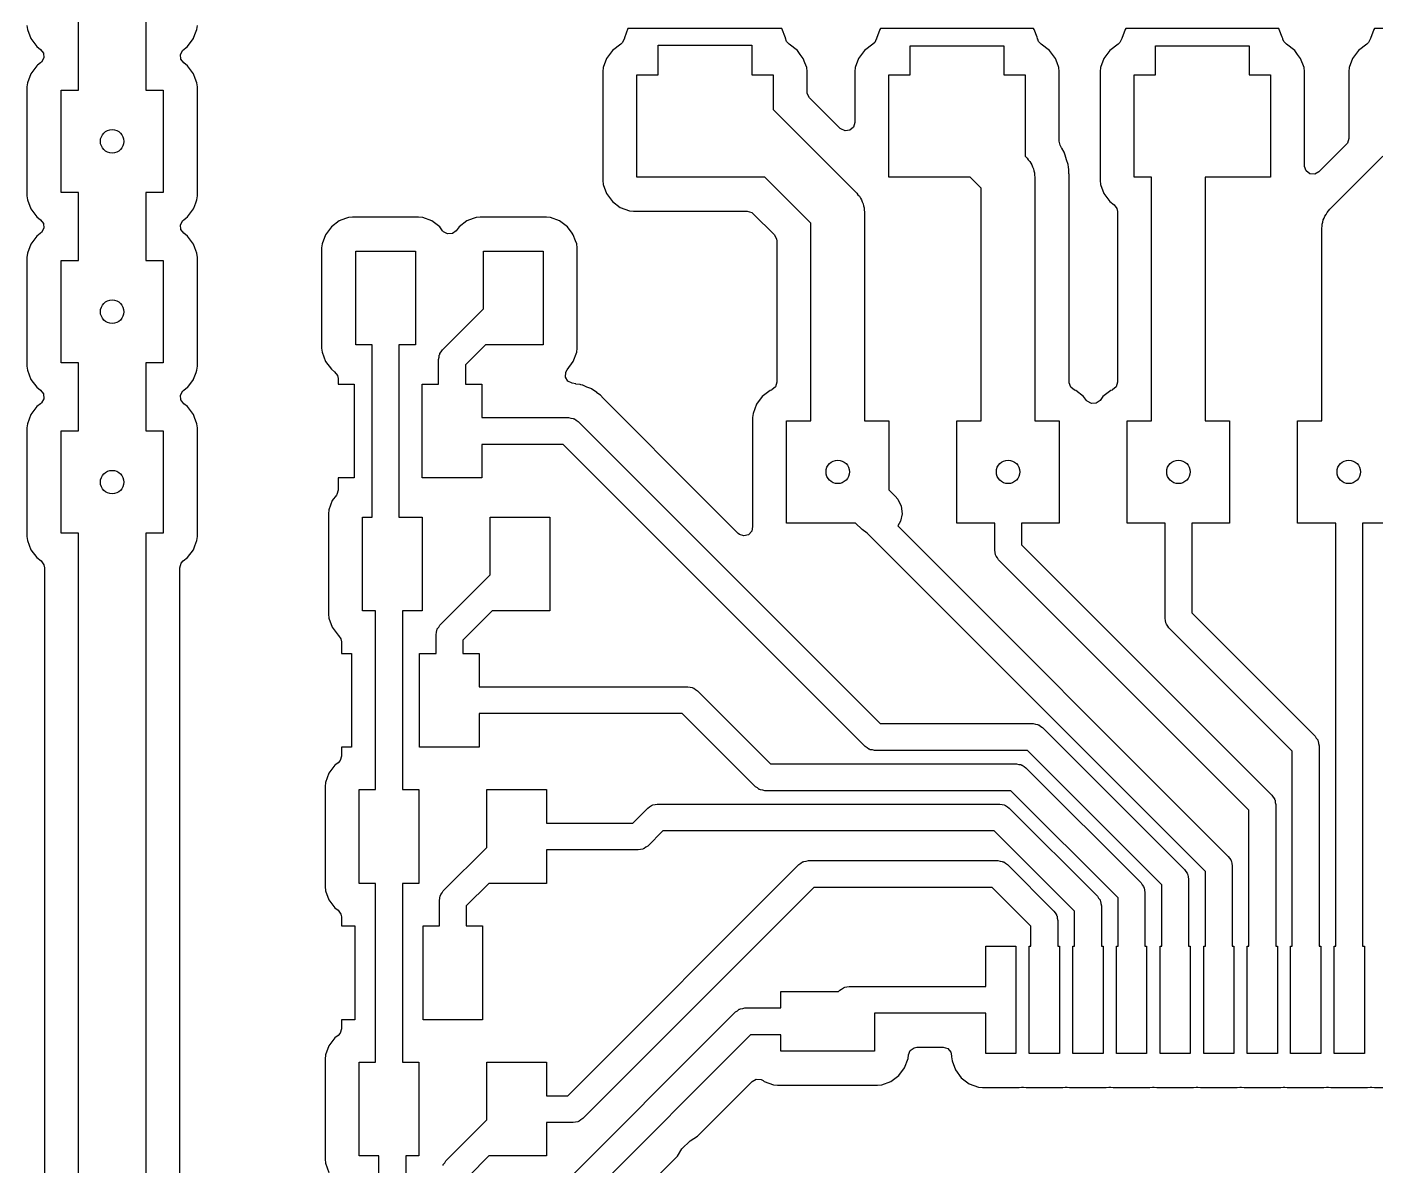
# Model space of a CAD drawing. Extents: x 0.01 to 3.59, y 0.01 to 5.59.
# Drawn here: x 0.946 to 1.737, y 2.337 to 3.005 of the extents above; entities that cross this region are included whole.
import ezdxf

# ---------------------------------------------------------------- set-up
doc = ezdxf.new("R2010")
doc.units = 0
doc.header["$MEASUREMENT"] = 0
doc.layers.add('BLACK', color=7, linetype='CONTINUOUS')

msp = doc.modelspace()

# ---------------------------------------------------------------- linework, layer by layer
at = {"layer": 'BLACK', "linetype": 'CONTINUOUS'}
for p, q in [((0.976315, 2.968), (0.976315, 3.008)), ((1.01569, 3.008), (1.01569, 2.968)), ((0.94598, 3.00608), (0.946237, 3.0037)), ((0.946237, 3.0037), (0.946237, 3.0037)), ((0.946237, 3.0037), (0.948248, 2.99831)), ((1.04382, 2.99849), (1.04462, 3.00063)), ((1.04462, 3.00063), (1.04576, 3.0037)), ((1.04576, 3.0037), (1.04602, 3.00608)), ((1.04576, 3.0037), (1.04576, 3.0037)), ((1.29874, 3.00416), (1.29674, 2.9988)), ((1.38926, 3.00416), (1.29874, 3.00416)), ((1.39126, 2.9988), (1.38926, 3.00416)), ((1.44675, 3.00369), (1.44474, 2.9983)), ((1.4471, 3.00416), (1.44675, 3.00369)), ((1.44675, 3.00369), (1.44675, 3.00369)), ((1.5369, 3.00416), (1.4471, 3.00416)), ((1.53725, 3.00369), (1.5369, 3.00416)), ((1.53899, 2.99904), (1.53725, 3.00369)), ((1.59075, 3.00369), (1.58874, 2.9983)), ((1.5911, 3.00416), (1.59075, 3.00369)), ((1.59075, 3.00369), (1.59075, 3.00369)), ((1.6809, 3.00416), (1.5911, 3.00416)), ((1.68125, 3.00369), (1.6809, 3.00416)), ((1.68299, 2.99904), (1.68125, 3.00369)), ((1.73675, 3.00369), (1.73474, 2.9983)), ((1.7371, 3.00416), (1.73675, 3.00369)), ((1.73675, 3.00369), (1.73675, 3.00369)), ((1.8269, 3.00416), (1.7371, 3.00416)), ((0.948248, 2.99831), (0.948249, 2.99831)), ((0.948249, 2.99831), (0.951698, 2.9937)), ((0.951698, 2.9937), (0.954006, 2.99197)), ((0.954006, 2.99197), (0.955681, 2.98973)), ((1.03746, 2.99151), (1.03799, 2.99197)), ((1.03799, 2.99197), (1.03954, 2.99313)), ((1.03954, 2.99313), (1.0403, 2.9937)), ((1.0403, 2.9937), (1.04127, 2.995)), ((1.04127, 2.995), (1.04375, 2.99831)), ((1.04375, 2.99831), (1.04382, 2.99849)), ((1.04375, 2.99831), (1.04375, 2.99831)), ((1.29459, 2.99496), (1.2897, 2.9913)), ((1.29563, 2.99591), (1.29456, 2.99501)), ((1.29456, 2.99501), (1.29459, 2.99496)), ((1.2967, 2.99849), (1.29563, 2.99591)), ((1.29674, 2.9988), (1.2967, 2.99849)), ((1.29674, 2.9988), (1.29674, 2.9988)), ((1.3165, 2.977), (1.3165, 2.9945)), ((1.3165, 2.9945), (1.3715, 2.9945)), ((1.3715, 2.9945), (1.3715, 2.977)), ((1.3913, 2.99849), (1.39126, 2.9988)), ((1.39188, 2.99664), (1.3913, 2.99849)), ((1.39347, 2.99505), (1.39188, 2.99664)), ((1.39341, 2.99496), (1.39347, 2.99505)), ((1.3983, 2.9913), (1.39341, 2.99496)), ((1.44259, 2.99496), (1.4377, 2.9913)), ((1.44369, 2.99594), (1.44257, 2.995)), ((1.44257, 2.995), (1.44259, 2.99496)), ((1.44455, 2.99802), (1.44369, 2.99594)), ((1.44467, 2.998), (1.44455, 2.99802)), ((1.44474, 2.9983), (1.44467, 2.998)), ((1.4645, 2.977), (1.4645, 2.994)), ((1.4645, 2.994), (1.5195, 2.994)), ((1.5195, 2.994), (1.5195, 2.977)), ((1.53926, 2.9983), (1.53899, 2.99904)), ((1.53933, 2.998), (1.53926, 2.9983)), ((1.5394, 2.99801), (1.53933, 2.998)), ((1.53982, 2.99667), (1.5394, 2.99801)), ((1.54146, 2.99503), (1.53982, 2.99667)), ((1.54141, 2.99496), (1.54146, 2.99503)), ((1.5463, 2.9913), (1.54141, 2.99496)), ((1.58659, 2.99496), (1.5817, 2.9913)), ((1.58769, 2.99594), (1.58657, 2.995)), ((1.58657, 2.995), (1.58659, 2.99496)), ((1.58855, 2.99802), (1.58769, 2.99594)), ((1.58867, 2.998), (1.58855, 2.99802)), ((1.58874, 2.9983), (1.58867, 2.998)), ((1.6085, 2.977), (1.6085, 2.994)), ((1.6085, 2.994), (1.6635, 2.994)), ((1.6635, 2.994), (1.6635, 2.977)), ((1.68326, 2.9983), (1.68299, 2.99904)), ((1.68333, 2.998), (1.68326, 2.9983)), ((1.6834, 2.99801), (1.68333, 2.998)), ((1.68382, 2.99667), (1.6834, 2.99801)), ((1.68546, 2.99503), (1.68382, 2.99667)), ((1.68541, 2.99496), (1.68546, 2.99503)), ((1.6903, 2.9913), (1.68541, 2.99496)), ((1.73259, 2.99496), (1.7277, 2.9913)), ((1.73369, 2.99594), (1.73257, 2.995)), ((1.73257, 2.995), (1.73259, 2.99496)), ((1.73455, 2.99802), (1.73369, 2.99594)), ((1.73467, 2.998), (1.73455, 2.99802)), ((1.73474, 2.9983), (1.73467, 2.998)), ((0.954006, 2.98403), (0.952221, 2.98269)), ((0.95454, 2.98449), (0.954006, 2.98403)), ((0.95588, 2.98695), (0.95454, 2.98449)), ((0.955681, 2.98973), (0.95588, 2.98695)), ((1.03612, 2.98905), (1.03746, 2.99151)), ((1.03632, 2.98627), (1.03612, 2.98905)), ((1.03799, 2.98403), (1.03632, 2.98627)), ((1.0403, 2.9823), (1.03799, 2.98403)), ((1.28625, 2.98669), (1.28424, 2.9813)), ((1.2897, 2.9913), (1.28625, 2.98669)), ((1.28625, 2.98669), (1.28625, 2.98669)), ((1.39998, 2.98905), (1.3983, 2.9913)), ((1.40175, 2.98669), (1.39998, 2.98905)), ((1.40275, 2.98403), (1.40175, 2.98669)), ((1.40376, 2.9813), (1.40275, 2.98403)), ((1.43425, 2.98669), (1.43224, 2.9813)), ((1.4377, 2.9913), (1.43425, 2.98669)), ((1.43425, 2.98669), (1.43425, 2.98669)), ((1.54798, 2.98905), (1.5463, 2.9913)), ((1.54975, 2.98669), (1.54798, 2.98905)), ((1.55075, 2.98403), (1.54975, 2.98669)), ((1.55176, 2.9813), (1.55075, 2.98403)), ((1.57825, 2.98669), (1.57624, 2.9813)), ((1.5817, 2.9913), (1.57825, 2.98669)), ((1.57825, 2.98669), (1.57825, 2.98669)), ((1.69198, 2.98905), (1.6903, 2.9913)), ((1.69375, 2.98669), (1.69198, 2.98905)), ((1.69576, 2.9813), (1.69375, 2.98669)), ((1.72425, 2.98669), (1.72224, 2.9813)), ((1.7277, 2.9913), (1.72425, 2.98669)), ((1.72425, 2.98669), (1.72425, 2.98669)), ((0.948248, 2.97769), (0.946237, 2.9723)), ((0.948249, 2.97769), (0.948248, 2.97769)), ((0.951698, 2.9823), (0.948249, 2.97769)), ((0.952221, 2.98269), (0.951698, 2.9823)), ((1.04375, 2.97769), (1.0403, 2.9823)), ((1.04479, 2.97492), (1.04375, 2.97769)), ((1.28424, 2.9813), (1.28398, 2.97892)), ((1.28398, 2.97892), (1.28398, 2.91508)), ((1.28424, 2.9813), (1.28424, 2.9813)), ((1.304, 2.917), (1.304, 2.977)), ((1.304, 2.977), (1.3165, 2.977)), ((1.3715, 2.977), (1.384, 2.977)), ((1.384, 2.977), (1.384, 2.95677)), ((1.40402, 2.97892), (1.40376, 2.9813)), ((1.40376, 2.9813), (1.40376, 2.9813)), ((1.40402, 2.97891), (1.40402, 2.97892)), ((1.40402, 2.96712), (1.40402, 2.97891)), ((1.43224, 2.9813), (1.43198, 2.97892)), ((1.43198, 2.97892), (1.43198, 2.94908)), ((1.43224, 2.9813), (1.43224, 2.9813)), ((1.452, 2.917), (1.452, 2.977)), ((1.452, 2.977), (1.4645, 2.977)), ((1.5195, 2.977), (1.532, 2.977)), ((1.532, 2.977), (1.532, 2.92927)), ((1.55202, 2.97892), (1.55176, 2.9813)), ((1.55176, 2.9813), (1.55176, 2.9813)), ((1.55202, 2.97891), (1.55202, 2.97892)), ((1.55202, 2.93806), (1.55202, 2.97891)), ((1.57624, 2.9813), (1.57598, 2.97892)), ((1.57598, 2.97892), (1.57598, 2.91508)), ((1.57624, 2.9813), (1.57624, 2.9813)), ((1.596, 2.917), (1.596, 2.977)), ((1.596, 2.977), (1.6085, 2.977)), ((1.6635, 2.977), (1.676, 2.977)), ((1.676, 2.977), (1.676, 2.917)), ((1.69602, 2.97891), (1.69576, 2.9813)), ((1.69602, 2.92358), (1.69602, 2.97891)), ((1.72224, 2.9813), (1.72198, 2.97892)), ((1.72198, 2.97892), (1.72198, 2.93962)), ((1.72224, 2.9813), (1.72224, 2.9813)), ((0.946237, 2.9723), (0.94598, 2.96992)), ((0.94598, 2.96992), (0.94598, 2.90608)), ((0.946237, 2.9723), (0.946237, 2.9723)), ((0.966, 2.908), (0.966, 2.968)), ((0.966, 2.968), (0.976315, 2.968)), ((1.01569, 2.968), (1.026, 2.968)), ((1.026, 2.968), (1.026, 2.908)), ((1.04576, 2.9723), (1.04479, 2.97492)), ((1.04602, 2.96992), (1.04576, 2.9723)), ((1.04576, 2.9723), (1.04576, 2.9723)), ((1.04602, 2.96991), (1.04602, 2.96992)), ((1.04602, 2.90609), (1.04602, 2.96991)), ((1.40413, 2.96606), (1.40402, 2.96712)), ((1.40547, 2.96361), (1.40413, 2.96606)), ((1.42351, 2.94557), (1.40547, 2.96361)), ((1.384, 2.95677), (1.43314, 2.90764)), ((1.42377, 2.94533), (1.42351, 2.94557)), ((1.42631, 2.94417), (1.42377, 2.94533)), ((1.42908, 2.94457), (1.42631, 2.94417)), ((1.43119, 2.9464), (1.42908, 2.94457)), ((1.43198, 2.94908), (1.43119, 2.9464)), ((1.55256, 2.93581), (1.55202, 2.93806)), ((1.72119, 2.93694), (1.72053, 2.93611)), ((1.72198, 2.93962), (1.72119, 2.93694)), ((1.532, 2.92927), (1.53314, 2.92814)), ((1.55342, 2.93413), (1.55256, 2.93581)), ((1.55348, 2.93402), (1.55342, 2.93413)), ((1.55486, 2.93163), (1.55348, 2.93402)), ((1.55503, 2.9311), (1.55486, 2.93163)), ((1.55532, 2.93038), (1.55503, 2.9311)), ((1.55558, 2.92989), (1.55532, 2.93038)), ((1.55629, 2.92723), (1.55558, 2.92989)), ((1.55558, 2.92989), (1.55558, 2.92989)), ((1.55558, 2.92989), (1.55558, 2.92989)), ((1.72053, 2.93611), (1.70449, 2.92007)), ((1.71086, 2.89814), (1.742, 2.92927)), ((1.53314, 2.92814), (1.53386, 2.92713)), ((1.53386, 2.92713), (1.53474, 2.92626)), ((1.53474, 2.92626), (1.5353, 2.92515)), ((1.5353, 2.92515), (1.53603, 2.92415)), ((1.53603, 2.92415), (1.53641, 2.92297)), ((1.53641, 2.92297), (1.53698, 2.92187)), ((1.53698, 2.92187), (1.53717, 2.92064)), ((1.53717, 2.92064), (1.53755, 2.91946)), ((1.55633, 2.9271), (1.55629, 2.92723)), ((1.55718, 2.92448), (1.55633, 2.9271)), ((1.55724, 2.92393), (1.55718, 2.92448)), ((1.55718, 2.92448), (1.55718, 2.92448)), ((1.55738, 2.92316), (1.55724, 2.92393)), ((1.55752, 2.92263), (1.55738, 2.92316)), ((1.55757, 2.92168), (1.55752, 2.92263)), ((1.55752, 2.92263), (1.55752, 2.92263)), ((1.55752, 2.92263), (1.55752, 2.92263)), ((1.55767, 2.91987), (1.55757, 2.92168)), ((1.69603, 2.92322), (1.69602, 2.92358)), ((1.69701, 2.92061), (1.69603, 2.92322)), ((1.69925, 2.91893), (1.69701, 2.92061)), ((1.28398, 2.91508), (1.28424, 2.9127)), ((1.28424, 2.9127), (1.28424, 2.9127)), ((1.28424, 2.9127), (1.28625, 2.90731)), ((1.37923, 2.917), (1.304, 2.917)), ((1.40625, 2.88998), (1.37923, 2.917)), ((1.49973, 2.917), (1.452, 2.917)), ((1.50625, 2.91048), (1.49973, 2.917)), ((1.53755, 2.91946), (1.53755, 2.91822)), ((1.53755, 2.91822), (1.53775, 2.917)), ((1.53775, 2.917), (1.53775, 2.774)), ((1.55768, 2.91974), (1.55767, 2.91987)), ((1.55776, 2.91895), (1.55768, 2.91974)), ((1.55777, 2.91887), (1.55776, 2.91895)), ((1.55777, 2.918), (1.55777, 2.91887)), ((1.55777, 2.91887), (1.55777, 2.91887)), ((1.55777, 2.91787), (1.55777, 2.918)), ((1.55789, 2.9156), (1.55777, 2.91787)), ((1.55777, 2.91379), (1.55783, 2.91457)), ((1.55777, 2.79666), (1.55777, 2.91379)), ((1.55783, 2.91457), (1.55792, 2.91512)), ((1.55792, 2.91512), (1.55789, 2.9156)), ((1.57598, 2.91508), (1.57624, 2.9127)), ((1.57624, 2.9127), (1.57624, 2.9127)), ((1.57624, 2.9127), (1.57825, 2.90731)), ((1.60625, 2.917), (1.596, 2.917)), ((1.60625, 2.774), (1.60625, 2.917)), ((1.676, 2.917), (1.63775, 2.917)), ((1.63775, 2.917), (1.63775, 2.774)), ((1.70203, 2.91873), (1.69925, 2.91893)), ((1.70449, 2.92007), (1.70203, 2.91873)), ((0.94598, 2.90608), (0.946237, 2.9037)), ((0.976315, 2.908), (0.966, 2.908)), ((0.976315, 2.868), (0.976315, 2.908)), ((1.026, 2.908), (1.01569, 2.908)), ((1.01569, 2.908), (1.01569, 2.868)), ((1.04576, 2.9037), (1.04602, 2.90608)), ((1.04602, 2.90608), (1.04602, 2.90609)), ((1.28625, 2.90731), (1.28625, 2.90731)), ((1.28625, 2.90731), (1.2897, 2.9027)), ((1.43314, 2.90764), (1.43386, 2.90663)), ((1.43386, 2.90663), (1.43474, 2.90576)), ((1.43474, 2.90576), (1.4353, 2.90465)), ((1.50625, 2.774), (1.50625, 2.91048)), ((1.57825, 2.90731), (1.57825, 2.90731)), ((1.57825, 2.90731), (1.5817, 2.9027)), ((0.946237, 2.9037), (0.946237, 2.9037)), ((0.946237, 2.9037), (0.948248, 2.89831)), ((0.948248, 2.89831), (0.948249, 2.89831)), ((0.948249, 2.89831), (0.951698, 2.8937)), ((1.0403, 2.8937), (1.04375, 2.89831)), ((1.04375, 2.89831), (1.0439, 2.8987)), ((1.04375, 2.89831), (1.04375, 2.89831)), ((1.0439, 2.8987), (1.04512, 2.90199)), ((1.04512, 2.90199), (1.04576, 2.9037)), ((1.04576, 2.9037), (1.04576, 2.9037)), ((1.2897, 2.9027), (1.29431, 2.89925)), ((1.29431, 2.89925), (1.29431, 2.89925)), ((1.29431, 2.89925), (1.2997, 2.89724)), ((1.2997, 2.89724), (1.2997, 2.89724)), ((1.2997, 2.89724), (1.30208, 2.89698)), ((1.30208, 2.89698), (1.30209, 2.89698)), ((1.30209, 2.89698), (1.36888, 2.89698)), ((1.36888, 2.89698), (1.37156, 2.89619)), ((1.4353, 2.90465), (1.43603, 2.90365)), ((1.43603, 2.90365), (1.43641, 2.90247)), ((1.43641, 2.90247), (1.43698, 2.90137)), ((1.43698, 2.90137), (1.43717, 2.90014)), ((1.43717, 2.90014), (1.43755, 2.89896)), ((1.43755, 2.89896), (1.43755, 2.89772)), ((1.43755, 2.89772), (1.43775, 2.8965)), ((1.5817, 2.9027), (1.58424, 2.90079)), ((1.58424, 2.90079), (1.58592, 2.89855)), ((1.58592, 2.89855), (1.58623, 2.89682)), ((1.58623, 2.89682), (1.58623, 2.79666)), ((1.70926, 2.89626), (1.71014, 2.89713)), ((1.71014, 2.89713), (1.71086, 2.89814)), ((0.951698, 2.8937), (0.954006, 2.89197)), ((0.954006, 2.89197), (0.955681, 2.88973)), ((0.955681, 2.88973), (0.95588, 2.88695)), ((1.03612, 2.88905), (1.03746, 2.89151)), ((1.03632, 2.88627), (1.03612, 2.88905)), ((1.03746, 2.89151), (1.03799, 2.89197)), ((1.03799, 2.89197), (1.03919, 2.89287)), ((1.03919, 2.89287), (1.0403, 2.8937)), ((1.0403, 2.8937), (1.0403, 2.8937)), ((1.12931, 2.89125), (1.1247, 2.8878)), ((1.13299, 2.89263), (1.12931, 2.89125)), ((1.12931, 2.89125), (1.12931, 2.89125)), ((1.12931, 2.89125), (1.12931, 2.89125)), ((1.1347, 2.89326), (1.13299, 2.89263)), ((1.13708, 2.89352), (1.1347, 2.89326)), ((1.1347, 2.89326), (1.1347, 2.89326)), ((1.13709, 2.89352), (1.13708, 2.89352)), ((1.13708, 2.89352), (1.13708, 2.89352)), ((1.17591, 2.89352), (1.13709, 2.89352)), ((1.17592, 2.89352), (1.17591, 2.89352)), ((1.1783, 2.89326), (1.17592, 2.89352)), ((1.17592, 2.89352), (1.17592, 2.89352)), ((1.18369, 2.89125), (1.1783, 2.89326)), ((1.1783, 2.89326), (1.1783, 2.89326)), ((1.1783, 2.89326), (1.1783, 2.89326)), ((1.1883, 2.8878), (1.18369, 2.89125)), ((1.18369, 2.89125), (1.18369, 2.89125)), ((1.18369, 2.89125), (1.18369, 2.89125)), ((1.20431, 2.89125), (1.1997, 2.8878)), ((1.20799, 2.89263), (1.20431, 2.89125)), ((1.20431, 2.89125), (1.20431, 2.89125)), ((1.20431, 2.89125), (1.20431, 2.89125)), ((1.2097, 2.89326), (1.20799, 2.89263)), ((1.21208, 2.89352), (1.2097, 2.89326)), ((1.2097, 2.89326), (1.2097, 2.89326)), ((1.21209, 2.89352), (1.21208, 2.89352)), ((1.21208, 2.89352), (1.21208, 2.89352)), ((1.25091, 2.89352), (1.21209, 2.89352)), ((1.25092, 2.89352), (1.25091, 2.89352)), ((1.2533, 2.89326), (1.25092, 2.89352)), ((1.25092, 2.89352), (1.25092, 2.89352)), ((1.25869, 2.89125), (1.2533, 2.89326)), ((1.2533, 2.89326), (1.2533, 2.89326)), ((1.2533, 2.89326), (1.2533, 2.89326)), ((1.2633, 2.8878), (1.25869, 2.89125)), ((1.25869, 2.89125), (1.25869, 2.89125)), ((1.25869, 2.89125), (1.25869, 2.89125)), ((1.37156, 2.89619), (1.37239, 2.89553)), ((1.37239, 2.89553), (1.38478, 2.88314)), ((1.40625, 2.774), (1.40625, 2.88998)), ((1.43775, 2.8965), (1.43775, 2.774)), ((1.70645, 2.88946), (1.70683, 2.89064)), ((1.70645, 2.88822), (1.70645, 2.88946)), ((1.70683, 2.89064), (1.70702, 2.89187)), ((1.70702, 2.89187), (1.70759, 2.89297)), ((1.70759, 2.89297), (1.70797, 2.89415)), ((1.70797, 2.89415), (1.7087, 2.89515)), ((1.7087, 2.89515), (1.70926, 2.89626)), ((0.951698, 2.8823), (0.948249, 2.87769)), ((0.953726, 2.88382), (0.951698, 2.8823)), ((0.954006, 2.88403), (0.953726, 2.88382)), ((0.95454, 2.88449), (0.954006, 2.88403)), ((0.95588, 2.88695), (0.95454, 2.88449)), ((1.03799, 2.88403), (1.03632, 2.88627)), ((1.0403, 2.8823), (1.03799, 2.88403)), ((1.04375, 2.87769), (1.0403, 2.8823)), ((1.12125, 2.88319), (1.11924, 2.8778)), ((1.1247, 2.8878), (1.12125, 2.88319)), ((1.12125, 2.88319), (1.12125, 2.88319)), ((1.19003, 2.88549), (1.1883, 2.8878)), ((1.19049, 2.88496), (1.19003, 2.88549)), ((1.19295, 2.88362), (1.19049, 2.88496)), ((1.19573, 2.88382), (1.19295, 2.88362)), ((1.19797, 2.88549), (1.19573, 2.88382)), ((1.1997, 2.8878), (1.19797, 2.88549)), ((1.26613, 2.88403), (1.2633, 2.8878)), ((1.26675, 2.88319), (1.26613, 2.88403)), ((1.26808, 2.87963), (1.26675, 2.88319)), ((1.38478, 2.88314), (1.38612, 2.88068)), ((1.70625, 2.887), (1.70645, 2.88822)), ((1.70625, 2.774), (1.70625, 2.887)), ((0.948248, 2.87769), (0.946237, 2.8723)), ((0.948249, 2.87769), (0.948248, 2.87769)), ((1.0446, 2.87542), (1.04375, 2.87769)), ((1.04576, 2.8723), (1.0446, 2.87542)), ((1.11924, 2.8778), (1.11898, 2.87542)), ((1.11898, 2.87542), (1.11898, 2.81658)), ((1.11924, 2.8778), (1.11924, 2.8778)), ((1.139, 2.8185), (1.139, 2.8735)), ((1.139, 2.8735), (1.174, 2.8735)), ((1.174, 2.8735), (1.174, 2.8185)), ((1.214, 2.83964), (1.214, 2.8735)), ((1.214, 2.8735), (1.249, 2.8735)), ((1.249, 2.8735), (1.249, 2.8185)), ((1.26876, 2.8778), (1.26808, 2.87963)), ((1.26902, 2.87542), (1.26876, 2.8778)), ((1.26876, 2.8778), (1.26876, 2.8778)), ((1.26902, 2.87541), (1.26902, 2.87542)), ((1.26902, 2.81659), (1.26902, 2.87541)), ((1.38612, 2.88068), (1.38623, 2.87963)), ((1.38623, 2.87963), (1.38623, 2.79666)), ((0.946237, 2.8723), (0.94598, 2.86992)), ((0.94598, 2.86992), (0.94598, 2.80608)), ((0.946237, 2.8723), (0.946237, 2.8723)), ((0.966, 2.808), (0.966, 2.868)), ((0.966, 2.868), (0.976315, 2.868)), ((1.01569, 2.868), (1.026, 2.868)), ((1.026, 2.868), (1.026, 2.808)), ((1.04602, 2.86992), (1.04576, 2.8723)), ((1.04576, 2.8723), (1.04576, 2.8723)), ((1.04602, 2.86991), (1.04602, 2.86992)), ((1.04602, 2.80609), (1.04602, 2.86991)), ((1.18993, 2.81557), (1.214, 2.83964)), ((1.14863, 2.8185), (1.139, 2.8185)), ((1.14863, 2.7175), (1.14863, 2.8185)), ((1.174, 2.8185), (1.16437, 2.8185)), ((1.16437, 2.8185), (1.16437, 2.7175)), ((1.21514, 2.8185), (1.20337, 2.80674)), ((1.249, 2.8185), (1.21514, 2.8185)), ((1.11898, 2.81658), (1.11924, 2.8142)), ((1.11924, 2.8142), (1.11924, 2.8142)), ((1.11924, 2.8142), (1.12125, 2.80881)), ((1.18763, 2.81), (1.18792, 2.81129)), ((1.18763, 2.7955), (1.18763, 2.81)), ((1.18792, 2.81129), (1.18807, 2.8126)), ((1.18807, 2.8126), (1.18831, 2.81298)), ((1.18831, 2.81298), (1.18841, 2.81342)), ((1.18841, 2.81342), (1.18923, 2.81445)), ((1.18923, 2.81445), (1.18993, 2.81557)), ((1.26675, 2.80881), (1.26876, 2.8142)), ((1.26876, 2.8142), (1.26902, 2.81658)), ((1.26876, 2.8142), (1.26876, 2.8142)), ((1.26902, 2.81658), (1.26902, 2.81659)), ((0.94598, 2.80608), (0.946237, 2.8037)), ((0.946237, 2.8037), (0.946237, 2.8037)), ((0.946237, 2.8037), (0.948248, 2.79831)), ((0.976315, 2.808), (0.966, 2.808)), ((0.976315, 2.768), (0.976315, 2.808)), ((1.026, 2.808), (1.01569, 2.808)), ((1.01569, 2.808), (1.01569, 2.768)), ((1.04382, 2.79848), (1.04524, 2.80229)), ((1.04524, 2.80229), (1.04576, 2.8037)), ((1.04576, 2.8037), (1.04602, 2.80608)), ((1.04576, 2.8037), (1.04576, 2.8037)), ((1.04602, 2.80608), (1.04602, 2.80609)), ((1.12125, 2.80881), (1.12125, 2.80881)), ((1.12125, 2.80881), (1.1247, 2.8042)), ((1.1247, 2.8042), (1.12662, 2.80276)), ((1.12662, 2.80276), (1.12829, 2.80052)), ((1.20337, 2.80674), (1.20337, 2.7955)), ((1.26216, 2.79964), (1.26227, 2.80244)), ((1.26227, 2.80244), (1.26316, 2.80386)), ((1.26309, 2.80391), (1.26675, 2.80881)), ((1.26316, 2.80386), (1.26309, 2.80391)), ((1.26675, 2.80881), (1.26675, 2.80881)), ((0.948248, 2.79831), (0.948249, 2.79831)), ((0.948249, 2.79831), (0.951698, 2.7937)), ((1.04034, 2.79376), (1.04375, 2.79831)), ((1.04375, 2.79831), (1.04382, 2.79848)), ((1.04375, 2.79831), (1.04375, 2.79831)), ((1.12829, 2.80052), (1.12861, 2.79879)), ((1.12861, 2.79879), (1.12861, 2.7955)), ((1.12861, 2.7955), (1.138, 2.7955)), ((1.138, 2.7955), (1.138, 2.7405)), ((1.178, 2.7405), (1.178, 2.7955)), ((1.178, 2.7955), (1.18763, 2.7955)), ((1.20337, 2.7955), (1.213, 2.7955)), ((1.213, 2.7955), (1.213, 2.77587)), ((1.26358, 2.79723), (1.26216, 2.79964)), ((1.26608, 2.79598), (1.26358, 2.79723)), ((1.26813, 2.7956), (1.26608, 2.79598)), ((1.26827, 2.79558), (1.26813, 2.7956)), ((1.27072, 2.79528), (1.26827, 2.79558)), ((1.2711, 2.79514), (1.27072, 2.79528)), ((1.27196, 2.7949), (1.2711, 2.79514)), ((1.27236, 2.79483), (1.27196, 2.7949)), ((1.27461, 2.79381), (1.27236, 2.79483)), ((1.38544, 2.79398), (1.38333, 2.79215)), ((1.38623, 2.79666), (1.38544, 2.79398)), ((1.55778, 2.79631), (1.55777, 2.79666)), ((1.55876, 2.79369), (1.55778, 2.79631)), ((1.58544, 2.79398), (1.58333, 2.79215)), ((1.58623, 2.79666), (1.58544, 2.79398)), ((0.951698, 2.7937), (0.954006, 2.79197)), ((0.954006, 2.79197), (0.955681, 2.78973)), ((0.95588, 2.78695), (0.95454, 2.78449)), ((0.955681, 2.78973), (0.95588, 2.78695)), ((1.03612, 2.78905), (1.03746, 2.79151)), ((1.03632, 2.78627), (1.03612, 2.78905)), ((1.03799, 2.78403), (1.03632, 2.78627)), ((1.03746, 2.79151), (1.03799, 2.79197)), ((1.03799, 2.79197), (1.03809, 2.79205)), ((1.03809, 2.79205), (1.0403, 2.7937)), ((1.0403, 2.7937), (1.04034, 2.79376)), ((1.27475, 2.79376), (1.27461, 2.79381)), ((1.27706, 2.79288), (1.27475, 2.79376)), ((1.27739, 2.79265), (1.27706, 2.79288)), ((1.27817, 2.79221), (1.27739, 2.79265)), ((1.27854, 2.79205), (1.27817, 2.79221)), ((1.28048, 2.79052), (1.27854, 2.79205)), ((1.2806, 2.79044), (1.28048, 2.79052)), ((1.28263, 2.78903), (1.2806, 2.79044)), ((1.28427, 2.78718), (1.28263, 2.78903)), ((1.28437, 2.78708), (1.28427, 2.78718)), ((1.34425, 2.72719), (1.28437, 2.78708)), ((1.3777, 2.7883), (1.37425, 2.78369)), ((1.38231, 2.79175), (1.3777, 2.7883)), ((1.38301, 2.79201), (1.38231, 2.79175)), ((1.38231, 2.79175), (1.38231, 2.79175)), ((1.38231, 2.79175), (1.38231, 2.79175)), ((1.38333, 2.79215), (1.38301, 2.79201)), ((1.56099, 2.79201), (1.55876, 2.79369)), ((1.56169, 2.79175), (1.56099, 2.79201)), ((1.5663, 2.7883), (1.56169, 2.79175)), ((1.56169, 2.79175), (1.56169, 2.79175)), ((1.56803, 2.78599), (1.5663, 2.7883)), ((1.56849, 2.78546), (1.56803, 2.78599)), ((1.57597, 2.78599), (1.57373, 2.78432)), ((1.5777, 2.7883), (1.57597, 2.78599)), ((1.58231, 2.79175), (1.5777, 2.7883)), ((1.58301, 2.79201), (1.58231, 2.79175)), ((1.58231, 2.79175), (1.58231, 2.79175)), ((1.58231, 2.79175), (1.58231, 2.79175)), ((1.58333, 2.79215), (1.58301, 2.79201)), ((0.951698, 2.7823), (0.948249, 2.77769)), ((0.954006, 2.78403), (0.951698, 2.7823)), ((0.951698, 2.7823), (0.951698, 2.7823)), ((0.95454, 2.78449), (0.954006, 2.78403)), ((1.0403, 2.7823), (1.03799, 2.78403)), ((1.04375, 2.77769), (1.0403, 2.7823)), ((1.37224, 2.7783), (1.37198, 2.77592)), ((1.37425, 2.78369), (1.37224, 2.7783)), ((1.37224, 2.7783), (1.37224, 2.7783)), ((1.37425, 2.78369), (1.37425, 2.78369)), ((1.57095, 2.78412), (1.56849, 2.78546)), ((1.57373, 2.78432), (1.57095, 2.78412)), ((0.946237, 2.7723), (0.94598, 2.76992)), ((0.948248, 2.77769), (0.946237, 2.7723)), ((0.946237, 2.7723), (0.946237, 2.7723)), ((0.948249, 2.77769), (0.948248, 2.77769)), ((1.04441, 2.77592), (1.04375, 2.77769)), ((1.04576, 2.7723), (1.04441, 2.77592)), ((1.04602, 2.76992), (1.04576, 2.7723)), ((1.04576, 2.7723), (1.04576, 2.7723)), ((1.213, 2.77587), (1.264, 2.77587)), ((1.264, 2.77587), (1.26529, 2.77558)), ((1.26529, 2.77558), (1.2666, 2.77543)), ((1.2666, 2.77543), (1.26698, 2.77519)), ((1.26698, 2.77519), (1.26742, 2.77509)), ((1.26742, 2.77509), (1.26845, 2.77427)), ((1.26845, 2.77427), (1.26957, 2.77357)), ((1.26957, 2.77357), (1.44688, 2.59625)), ((1.37198, 2.77592), (1.37198, 2.71209)), ((1.392, 2.714), (1.392, 2.774)), ((1.392, 2.774), (1.40625, 2.774)), ((1.43775, 2.774), (1.452, 2.774)), ((1.452, 2.774), (1.452, 2.73349)), ((1.492, 2.714), (1.492, 2.774)), ((1.492, 2.774), (1.50625, 2.774)), ((1.53775, 2.774), (1.552, 2.774)), ((1.552, 2.774), (1.552, 2.714)), ((1.592, 2.714), (1.592, 2.774)), ((1.592, 2.774), (1.60625, 2.774)), ((1.63775, 2.774), (1.652, 2.774)), ((1.652, 2.774), (1.652, 2.714)), ((1.692, 2.714), (1.692, 2.774)), ((1.692, 2.774), (1.70625, 2.774)), ((0.94598, 2.76992), (0.94598, 2.70608)), ((0.966, 2.708), (0.966, 2.768)), ((0.966, 2.768), (0.976315, 2.768)), ((1.01569, 2.768), (1.026, 2.768)), ((1.026, 2.768), (1.026, 2.708)), ((1.04602, 2.76991), (1.04602, 2.76992)), ((1.04602, 2.70609), (1.04602, 2.76991)), ((1.26074, 2.76013), (1.213, 2.76013)), ((1.213, 2.76013), (1.213, 2.7405)), ((1.43805, 2.58281), (1.26074, 2.76013)), ((1.138, 2.7405), (1.12861, 2.7405)), ((1.12861, 2.7405), (1.12861, 2.73333)), ((1.213, 2.7405), (1.178, 2.7405)), ((1.12782, 2.73065), (1.12762, 2.73036)), ((1.12861, 2.73333), (1.12782, 2.73065)), ((1.452, 2.73349), (1.45574, 2.72974)), ((1.12525, 2.72719), (1.12324, 2.7218)), ((1.12762, 2.73036), (1.12525, 2.72719)), ((1.12525, 2.72719), (1.12525, 2.72719)), ((1.36356, 2.70789), (1.34425, 2.72719)), ((1.45574, 2.72974), (1.45721, 2.72801)), ((1.45721, 2.72801), (1.45921, 2.72393)), ((1.45921, 2.72393), (1.45977, 2.71943)), ((1.12324, 2.7218), (1.12298, 2.71942)), ((1.12298, 2.71942), (1.12298, 2.66058)), ((1.12324, 2.7218), (1.12324, 2.7218)), ((1.143, 2.6625), (1.143, 2.7175)), ((1.143, 2.7175), (1.14863, 2.7175)), ((1.16437, 2.7175), (1.178, 2.7175)), ((1.178, 2.7175), (1.178, 2.6625)), ((1.218, 2.68364), (1.218, 2.7175)), ((1.218, 2.7175), (1.253, 2.7175)), ((1.253, 2.7175), (1.253, 2.6625)), ((1.45884, 2.71499), (1.45727, 2.71236)), ((1.45977, 2.71943), (1.45884, 2.71499)), ((0.976315, 2.708), (0.966, 2.708)), ((0.976315, 2.27301), (0.976315, 2.708)), ((1.026, 2.708), (1.01569, 2.708)), ((1.01569, 2.708), (1.01569, 2.28116)), ((1.36424, 2.70732), (1.36356, 2.70789)), ((1.36689, 2.70644), (1.36424, 2.70732)), ((1.3696, 2.70713), (1.36689, 2.70644)), ((1.3715, 2.70918), (1.3696, 2.70713)), ((1.372, 2.71193), (1.3715, 2.70918)), ((1.37198, 2.71209), (1.37198, 2.71208)), ((1.37198, 2.71208), (1.372, 2.71193)), ((1.43251, 2.714), (1.392, 2.714)), ((1.43626, 2.71026), (1.43251, 2.714)), ((1.43923, 2.70813), (1.43626, 2.71026)), ((1.63783, 2.50954), (1.43923, 2.70813)), ((1.45727, 2.71236), (1.65127, 2.51837)), ((1.51413, 2.714), (1.492, 2.714)), ((1.51413, 2.698), (1.51413, 2.714)), ((1.552, 2.714), (1.52987, 2.714)), ((1.52987, 2.714), (1.52987, 2.70126)), ((1.61413, 2.714), (1.592, 2.714)), ((1.61413, 2.658), (1.61413, 2.714)), ((1.652, 2.714), (1.62987, 2.714)), ((1.62987, 2.714), (1.62987, 2.66126)), ((1.71443, 2.714), (1.692, 2.714)), ((1.71443, 2.4657), (1.71443, 2.714)), ((1.752, 2.714), (1.73017, 2.714)), ((1.73017, 2.714), (1.73017, 2.4657)), ((0.94598, 2.70608), (0.946237, 2.7037)), ((0.946237, 2.7037), (0.946237, 2.7037)), ((0.946237, 2.7037), (0.948248, 2.69831)), ((1.04375, 2.69831), (1.04416, 2.69941)), ((1.04416, 2.69941), (1.04462, 2.70063)), ((1.04462, 2.70063), (1.04576, 2.7037)), ((1.04576, 2.7037), (1.04602, 2.70608)), ((1.04576, 2.7037), (1.04576, 2.7037)), ((1.04602, 2.70608), (1.04602, 2.70609)), ((1.52987, 2.70126), (1.67687, 2.55427)), ((0.948248, 2.69831), (0.948249, 2.69831)), ((0.948249, 2.69831), (0.951698, 2.6937)), ((0.951698, 2.6937), (0.954307, 2.69175)), ((0.954307, 2.69175), (0.955983, 2.68951)), ((1.03649, 2.69046), (1.03769, 2.69175)), ((1.03769, 2.69175), (1.03773, 2.69177)), ((1.03773, 2.69177), (1.0403, 2.6937)), ((1.0403, 2.6937), (1.04375, 2.69831)), ((1.0403, 2.6937), (1.0403, 2.6937)), ((1.04375, 2.69831), (1.04375, 2.69831)), ((1.51442, 2.69671), (1.51413, 2.698)), ((1.51457, 2.6954), (1.51442, 2.69671)), ((1.51481, 2.69502), (1.51457, 2.6954)), ((1.51491, 2.69458), (1.51481, 2.69502)), ((1.51573, 2.69355), (1.51491, 2.69458)), ((1.51643, 2.69243), (1.51573, 2.69355)), ((1.66343, 2.54544), (1.51643, 2.69243)), ((0.955983, 2.68951), (0.956295, 2.68777)), ((0.956295, 2.68777), (0.956295, 2.27508)), ((1.0357, 2.68777), (1.03649, 2.69046)), ((1.0357, 2.29151), (1.0357, 2.68777)), ((1.18843, 2.65407), (1.218, 2.68364)), ((1.12298, 2.66058), (1.12324, 2.6582)), ((1.15063, 2.6625), (1.143, 2.6625)), ((1.15063, 2.5575), (1.15063, 2.6625)), ((1.178, 2.6625), (1.16637, 2.6625)), ((1.16637, 2.6625), (1.16637, 2.5575)), ((1.21914, 2.6625), (1.20187, 2.64524)), ((1.253, 2.6625), (1.21914, 2.6625)), ((1.62987, 2.66126), (1.70227, 2.58887)), ((1.12324, 2.6582), (1.12324, 2.6582)), ((1.12324, 2.6582), (1.12525, 2.65281)), ((1.12525, 2.65281), (1.12525, 2.65281)), ((1.12525, 2.65281), (1.1287, 2.6482)), ((1.18657, 2.6511), (1.18681, 2.65148)), ((1.18681, 2.65148), (1.18691, 2.65192)), ((1.18691, 2.65192), (1.18773, 2.65295)), ((1.18773, 2.65295), (1.18843, 2.65407)), ((1.61442, 2.65671), (1.61413, 2.658)), ((1.61457, 2.6554), (1.61442, 2.65671)), ((1.61481, 2.65502), (1.61457, 2.6554)), ((1.61491, 2.65458), (1.61481, 2.65502)), ((1.61573, 2.65355), (1.61491, 2.65458)), ((1.61643, 2.65243), (1.61573, 2.65355)), ((1.68883, 2.58004), (1.61643, 2.65243)), ((1.1287, 2.6482), (1.12895, 2.64795)), ((1.12895, 2.64795), (1.12889, 2.64789)), ((1.12889, 2.64789), (1.13029, 2.64602)), ((1.13029, 2.64602), (1.13061, 2.64429)), ((1.13061, 2.64429), (1.13061, 2.6375)), ((1.18613, 2.6485), (1.18642, 2.64979)), ((1.18613, 2.6375), (1.18613, 2.6485)), ((1.18642, 2.64979), (1.18657, 2.6511)), ((1.20187, 2.64524), (1.20187, 2.6375)), ((1.13061, 2.6375), (1.1365, 2.6375)), ((1.1365, 2.6375), (1.1365, 2.5825)), ((1.1765, 2.5825), (1.1765, 2.6375)), ((1.1765, 2.6375), (1.18613, 2.6375)), ((1.20187, 2.6375), (1.2115, 2.6375)), ((1.2115, 2.6375), (1.2115, 2.61787)), ((1.2115, 2.61787), (1.334, 2.61787)), ((1.334, 2.61787), (1.33529, 2.61758)), ((1.33529, 2.61758), (1.3366, 2.61743)), ((1.3366, 2.61743), (1.33698, 2.61719)), ((1.33698, 2.61719), (1.33742, 2.61709)), ((1.33742, 2.61709), (1.33845, 2.61627)), ((1.33845, 2.61627), (1.33957, 2.61557)), ((1.33957, 2.61557), (1.38251, 2.57263)), ((1.33074, 2.60213), (1.2115, 2.60213)), ((1.2115, 2.60213), (1.2115, 2.5825)), ((1.37368, 2.55919), (1.33074, 2.60213)), ((1.44688, 2.59625), (1.53672, 2.59625)), ((1.53672, 2.59625), (1.538, 2.59596)), ((1.538, 2.59596), (1.53932, 2.59581)), ((1.53932, 2.59581), (1.5397, 2.59557)), ((1.5397, 2.59557), (1.54013, 2.59547)), ((1.54013, 2.59547), (1.54116, 2.59465)), ((1.54116, 2.59465), (1.54228, 2.59395)), ((1.54228, 2.59395), (1.62567, 2.51056)), ((1.70227, 2.58887), (1.70297, 2.58775)), ((1.1365, 2.5825), (1.13061, 2.5825)), ((1.13061, 2.5825), (1.13061, 2.57721)), ((1.2115, 2.5825), (1.1765, 2.5825)), ((1.43917, 2.58211), (1.43805, 2.58281)), ((1.44021, 2.58128), (1.43917, 2.58211)), ((1.44064, 2.58118), (1.44021, 2.58128)), ((1.44102, 2.58095), (1.44064, 2.58118)), ((1.44233, 2.5808), (1.44102, 2.58095)), ((1.44362, 2.5805), (1.44233, 2.5808)), ((1.53345, 2.5805), (1.44362, 2.5805)), ((1.61223, 2.50173), (1.53345, 2.5805)), ((1.70297, 2.58775), (1.70379, 2.58672)), ((1.70379, 2.58672), (1.70389, 2.58628)), ((1.70389, 2.58628), (1.70413, 2.5859)), ((1.70413, 2.5859), (1.70428, 2.58459)), ((1.70428, 2.58459), (1.70457, 2.5833)), ((1.70457, 2.5833), (1.70457, 2.4657)), ((1.1273, 2.57225), (1.1267, 2.5718)), ((1.12862, 2.57324), (1.1273, 2.57225)), ((1.12982, 2.57453), (1.12862, 2.57324)), ((1.13061, 2.57721), (1.12982, 2.57453)), ((1.38251, 2.57263), (1.52693, 2.57263)), ((1.52693, 2.57263), (1.52822, 2.57234)), ((1.52822, 2.57234), (1.52953, 2.57219)), ((1.68883, 2.4657), (1.68883, 2.58004)), ((1.12325, 2.56719), (1.12124, 2.5618)), ((1.1267, 2.5718), (1.12325, 2.56719)), ((1.12325, 2.56719), (1.12325, 2.56719)), ((1.52953, 2.57219), (1.52991, 2.57195)), ((1.52991, 2.57195), (1.53035, 2.57185)), ((1.53035, 2.57185), (1.53138, 2.57103)), ((1.53138, 2.57103), (1.5325, 2.57032)), ((1.5325, 2.57032), (1.60007, 2.50275)), ((1.12124, 2.5618), (1.12098, 2.55942)), ((1.12098, 2.55942), (1.12098, 2.50058)), ((1.12124, 2.5618), (1.12124, 2.5618)), ((1.141, 2.5025), (1.141, 2.5575)), ((1.141, 2.5575), (1.15063, 2.5575)), ((1.16637, 2.5575), (1.176, 2.5575)), ((1.176, 2.5575), (1.176, 2.5025)), ((1.216, 2.52364), (1.216, 2.5575)), ((1.216, 2.5575), (1.251, 2.5575)), ((1.251, 2.5575), (1.251, 2.53787)), ((1.3748, 2.55848), (1.37368, 2.55919)), ((1.37583, 2.55766), (1.3748, 2.55848)), ((1.37627, 2.55756), (1.37583, 2.55766)), ((1.37664, 2.55732), (1.37627, 2.55756)), ((1.37796, 2.55718), (1.37664, 2.55732)), ((1.37924, 2.55688), (1.37796, 2.55718)), ((1.52367, 2.55688), (1.37924, 2.55688)), ((1.58663, 2.49392), (1.52367, 2.55688)), ((1.31302, 2.54833), (1.3134, 2.54856)), ((1.3134, 2.54856), (1.31471, 2.54871)), ((1.31471, 2.54871), (1.316, 2.54901)), ((1.316, 2.54901), (1.51715, 2.54901)), ((1.51715, 2.54901), (1.51843, 2.54871)), ((1.51843, 2.54871), (1.51975, 2.54856)), ((1.51975, 2.54856), (1.52013, 2.54833)), ((1.67687, 2.55427), (1.67757, 2.55315)), ((1.67757, 2.55315), (1.67839, 2.55212)), ((1.67839, 2.55212), (1.67849, 2.55168)), ((1.67849, 2.55168), (1.67873, 2.5513)), ((1.67873, 2.5513), (1.67888, 2.54999)), ((1.67888, 2.54999), (1.67917, 2.5487)), ((1.67917, 2.5487), (1.67917, 2.4657)), ((1.30161, 2.53787), (1.31043, 2.5467)), ((1.31043, 2.5467), (1.31155, 2.5474)), ((1.31155, 2.5474), (1.31258, 2.54823)), ((1.31258, 2.54823), (1.31302, 2.54833)), ((1.52013, 2.54833), (1.52056, 2.54823)), ((1.52056, 2.54823), (1.5216, 2.5474)), ((1.5216, 2.5474), (1.52271, 2.5467)), ((1.52271, 2.5467), (1.57447, 2.49495)), ((1.66343, 2.4657), (1.66343, 2.54544)), ((1.251, 2.53787), (1.30161, 2.53787)), ((1.31926, 2.53326), (1.31044, 2.52443)), ((1.51388, 2.53326), (1.31926, 2.53326)), ((1.56103, 2.48612), (1.51388, 2.53326)), ((1.19043, 2.49807), (1.216, 2.52364)), ((1.30487, 2.52213), (1.251, 2.52213)), ((1.251, 2.52213), (1.251, 2.5025)), ((1.30616, 2.52242), (1.30487, 2.52213)), ((1.30747, 2.52257), (1.30616, 2.52242)), ((1.30785, 2.52281), (1.30747, 2.52257)), ((1.30828, 2.52291), (1.30785, 2.52281)), ((1.30932, 2.52373), (1.30828, 2.52291)), ((1.31044, 2.52443), (1.30932, 2.52373)), ((1.65127, 2.51837), (1.65197, 2.51725)), ((1.65197, 2.51725), (1.65279, 2.51622)), ((1.26349, 2.37787), (1.39918, 2.51357)), ((1.39918, 2.51357), (1.4003, 2.51427)), ((1.4003, 2.51427), (1.40133, 2.51509)), ((1.40133, 2.51509), (1.40177, 2.51519)), ((1.40177, 2.51519), (1.40215, 2.51543)), ((1.40215, 2.51543), (1.40346, 2.51558)), ((1.40346, 2.51558), (1.40475, 2.51587)), ((1.40475, 2.51587), (1.516, 2.51587)), ((1.516, 2.51587), (1.51729, 2.51558)), ((1.51729, 2.51558), (1.5186, 2.51543)), ((1.5186, 2.51543), (1.51898, 2.51519)), ((1.51898, 2.51519), (1.51942, 2.51509)), ((1.51942, 2.51509), (1.52045, 2.51427)), ((1.52045, 2.51427), (1.52157, 2.51357)), ((1.52157, 2.51357), (1.54887, 2.48627)), ((1.62567, 2.51056), (1.62637, 2.50944)), ((1.62637, 2.50944), (1.62719, 2.50841)), ((1.63783, 2.4657), (1.63783, 2.50954)), ((1.65279, 2.51622), (1.65289, 2.51578)), ((1.65289, 2.51578), (1.65313, 2.5154)), ((1.65313, 2.5154), (1.65328, 2.51409)), ((1.65328, 2.51409), (1.65357, 2.5128)), ((1.65357, 2.5128), (1.65357, 2.4657)), ((1.15063, 2.5025), (1.141, 2.5025)), ((1.15063, 2.3975), (1.15063, 2.5025)), ((1.176, 2.5025), (1.16637, 2.5025)), ((1.16637, 2.5025), (1.16637, 2.3975)), ((1.21714, 2.5025), (1.20387, 2.48924)), ((1.251, 2.5025), (1.21714, 2.5025)), ((1.60007, 2.50275), (1.60077, 2.50163)), ((1.60077, 2.50163), (1.60159, 2.5006)), ((1.61223, 2.4657), (1.61223, 2.50173)), ((1.62719, 2.50841), (1.62729, 2.50797)), ((1.62729, 2.50797), (1.62753, 2.50759)), ((1.62753, 2.50759), (1.62768, 2.50628)), ((1.62768, 2.50628), (1.62797, 2.50499)), ((1.62797, 2.50499), (1.62797, 2.4657)), ((1.12098, 2.50058), (1.12124, 2.4982)), ((1.12124, 2.4982), (1.12124, 2.4982)), ((1.12124, 2.4982), (1.12325, 2.49281)), ((1.18813, 2.4925), (1.18842, 2.49379)), ((1.18842, 2.49379), (1.18857, 2.4951)), ((1.18857, 2.4951), (1.18881, 2.49548)), ((1.18881, 2.49548), (1.18891, 2.49592)), ((1.18891, 2.49592), (1.18973, 2.49695)), ((1.18973, 2.49695), (1.19043, 2.49807)), ((1.40801, 2.50013), (1.27232, 2.36443)), ((1.51274, 2.50013), (1.40801, 2.50013)), ((1.53543, 2.47744), (1.51274, 2.50013)), ((1.57447, 2.49495), (1.57517, 2.49383)), ((1.57517, 2.49383), (1.57599, 2.49279)), ((1.58663, 2.4657), (1.58663, 2.49392)), ((1.60159, 2.5006), (1.60169, 2.50017)), ((1.60169, 2.50017), (1.60193, 2.49979)), ((1.60193, 2.49979), (1.60208, 2.49847)), ((1.60208, 2.49847), (1.60237, 2.49719)), ((1.60237, 2.49719), (1.60237, 2.4657)), ((1.12325, 2.49281), (1.12325, 2.49281)), ((1.12325, 2.49281), (1.1267, 2.4882)), ((1.1267, 2.4882), (1.12862, 2.48676)), ((1.12862, 2.48676), (1.13029, 2.48452)), ((1.18813, 2.4775), (1.18813, 2.4925)), ((1.20387, 2.48924), (1.20387, 2.4775)), ((1.54887, 2.48627), (1.54957, 2.48515)), ((1.56103, 2.4657), (1.56103, 2.48612)), ((1.57599, 2.49279), (1.57609, 2.49236)), ((1.57609, 2.49236), (1.57633, 2.49198)), ((1.57633, 2.49198), (1.57648, 2.49067)), ((1.57648, 2.49067), (1.57677, 2.48938)), ((1.57677, 2.48938), (1.57677, 2.4657)), ((1.13029, 2.48452), (1.13061, 2.48279)), ((1.13061, 2.48279), (1.13061, 2.4775)), ((1.13061, 2.4775), (1.1385, 2.4775)), ((1.1385, 2.4775), (1.1385, 2.4225)), ((1.1785, 2.4225), (1.1785, 2.4775)), ((1.1785, 2.4775), (1.18813, 2.4775)), ((1.20387, 2.4775), (1.2135, 2.4775)), ((1.2135, 2.4775), (1.2135, 2.4225)), ((1.53543, 2.4657), (1.53543, 2.47744)), ((1.54957, 2.48515), (1.55039, 2.48412)), ((1.55039, 2.48412), (1.55049, 2.48368)), ((1.55049, 2.48368), (1.55073, 2.4833)), ((1.55073, 2.4833), (1.55088, 2.48199)), ((1.55088, 2.48199), (1.55117, 2.4807)), ((1.55117, 2.4807), (1.55117, 2.4657)), ((1.50884, 2.44207), (1.50884, 2.4657)), ((1.50884, 2.4657), (1.52656, 2.4657)), ((1.52656, 2.4657), (1.52656, 2.4027)), ((1.53444, 2.4027), (1.53444, 2.4657)), ((1.53444, 2.4657), (1.53543, 2.4657)), ((1.55117, 2.4657), (1.55216, 2.4657)), ((1.55216, 2.4657), (1.55216, 2.4027)), ((1.56004, 2.4027), (1.56004, 2.4657)), ((1.56004, 2.4657), (1.56103, 2.4657)), ((1.57677, 2.4657), (1.57776, 2.4657)), ((1.57776, 2.4657), (1.57776, 2.4027)), ((1.58564, 2.4027), (1.58564, 2.4657)), ((1.58564, 2.4657), (1.58663, 2.4657)), ((1.60237, 2.4657), (1.60336, 2.4657)), ((1.60336, 2.4657), (1.60336, 2.4027)), ((1.61124, 2.4027), (1.61124, 2.4657)), ((1.61124, 2.4657), (1.61223, 2.4657)), ((1.62797, 2.4657), (1.62896, 2.4657)), ((1.62896, 2.4657), (1.62896, 2.4027)), ((1.63684, 2.4027), (1.63684, 2.4657)), ((1.63684, 2.4657), (1.63783, 2.4657)), ((1.65357, 2.4657), (1.65456, 2.4657)), ((1.65456, 2.4657), (1.65456, 2.4027)), ((1.66244, 2.4027), (1.66244, 2.4657)), ((1.66244, 2.4657), (1.66343, 2.4657)), ((1.67917, 2.4657), (1.68016, 2.4657)), ((1.68016, 2.4657), (1.68016, 2.4027)), ((1.68784, 2.4027), (1.68784, 2.4657)), ((1.68784, 2.4657), (1.68883, 2.4657)), ((1.70457, 2.4657), (1.70556, 2.4657)), ((1.70556, 2.4657), (1.70556, 2.4027)), ((1.71344, 2.4027), (1.71344, 2.4657)), ((1.71344, 2.4657), (1.71443, 2.4657)), ((1.73017, 2.4657), (1.73116, 2.4657)), ((1.73116, 2.4657), (1.73116, 2.4027)), ((1.3885, 2.42937), (1.3885, 2.439)), ((1.3885, 2.439), (1.42236, 2.439)), ((1.42236, 2.439), (1.42313, 2.43977)), ((1.42313, 2.43977), (1.42425, 2.44047)), ((1.42425, 2.44047), (1.42528, 2.44129)), ((1.42528, 2.44129), (1.42572, 2.44139)), ((1.42572, 2.44139), (1.4261, 2.44163)), ((1.4261, 2.44163), (1.42741, 2.44178)), ((1.42741, 2.44178), (1.4287, 2.44207)), ((1.4287, 2.44207), (1.50884, 2.44207)), ((1.1385, 2.4225), (1.13061, 2.4225)), ((1.13061, 2.4225), (1.13061, 2.41721)), ((1.2135, 2.4225), (1.1785, 2.4225)), ((1.22993, 2.29507), (1.36193, 2.42707)), ((1.36193, 2.42707), (1.36305, 2.42777)), ((1.36305, 2.42777), (1.36408, 2.42859)), ((1.36408, 2.42859), (1.36452, 2.42869)), ((1.36452, 2.42869), (1.3649, 2.42893)), ((1.3649, 2.42893), (1.36621, 2.42908)), ((1.36621, 2.42908), (1.3675, 2.42937)), ((1.3675, 2.42937), (1.3885, 2.42937)), ((1.50884, 2.42633), (1.4435, 2.42633)), ((1.4435, 2.42633), (1.4435, 2.404)), ((1.50884, 2.4027), (1.50884, 2.42633)), ((1.12982, 2.41453), (1.12862, 2.41324)), ((1.13061, 2.41721), (1.12982, 2.41453)), ((1.12325, 2.40719), (1.12124, 2.4018)), ((1.1267, 2.4118), (1.12325, 2.40719)), ((1.12325, 2.40719), (1.12325, 2.40719)), ((1.1268, 2.41187), (1.1267, 2.4118)), ((1.12862, 2.41324), (1.1268, 2.41187)), ((1.37076, 2.41363), (1.24337, 2.28624)), ((1.3885, 2.41363), (1.37076, 2.41363)), ((1.3885, 2.404), (1.3885, 2.41363)), ((1.46457, 2.40446), (1.46686, 2.40605)), ((1.46686, 2.40605), (1.46843, 2.40631)), ((1.46843, 2.40631), (1.48386, 2.40631)), ((1.48386, 2.40631), (1.48654, 2.40552)), ((1.12124, 2.4018), (1.12098, 2.39942)), ((1.12098, 2.39942), (1.12098, 2.34058)), ((1.12124, 2.4018), (1.12124, 2.4018)), ((1.4435, 2.404), (1.3885, 2.404)), ((1.46125, 2.39431), (1.46326, 2.3997)), ((1.46326, 2.3997), (1.4635, 2.40188)), ((1.46326, 2.3997), (1.46326, 2.3997)), ((1.4635, 2.40188), (1.46457, 2.40446)), ((1.48654, 2.40552), (1.48837, 2.40341)), ((1.48837, 2.40341), (1.48882, 2.40135)), ((1.48882, 2.40135), (1.48882, 2.40079)), ((1.48882, 2.40079), (1.48908, 2.3984)), ((1.48908, 2.3984), (1.48908, 2.3984)), ((1.48908, 2.3984), (1.49109, 2.39301)), ((1.52656, 2.4027), (1.50884, 2.4027)), ((1.55216, 2.4027), (1.53444, 2.4027)), ((1.57776, 2.4027), (1.56004, 2.4027)), ((1.60336, 2.4027), (1.58564, 2.4027)), ((1.62896, 2.4027), (1.61124, 2.4027)), ((1.65456, 2.4027), (1.63684, 2.4027)), ((1.68016, 2.4027), (1.66244, 2.4027)), ((1.70556, 2.4027), (1.68784, 2.4027)), ((1.73116, 2.4027), (1.71344, 2.4027)), ((1.141, 2.3425), (1.141, 2.3975)), ((1.141, 2.3975), (1.15063, 2.3975)), ((1.16637, 2.3975), (1.176, 2.3975)), ((1.176, 2.3975), (1.176, 2.3425)), ((1.216, 2.36364), (1.216, 2.3975)), ((1.216, 2.3975), (1.251, 2.3975)), ((1.251, 2.3975), (1.251, 2.37787)), ((1.4578, 2.3897), (1.46125, 2.39431)), ((1.46125, 2.39431), (1.46125, 2.39431)), ((1.49109, 2.39301), (1.49109, 2.39301)), ((1.49109, 2.39301), (1.49454, 2.3884)), ((1.33962, 2.35417), (1.3717, 2.38625)), ((1.3717, 2.38625), (1.37415, 2.38759)), ((1.37415, 2.38759), (1.37694, 2.38739)), ((1.37694, 2.38739), (1.37818, 2.38672)), ((1.37818, 2.38672), (1.37881, 2.38625)), ((1.37881, 2.38625), (1.37881, 2.38625)), ((1.37881, 2.38625), (1.3842, 2.38424)), ((1.3842, 2.38424), (1.3842, 2.38424)), ((1.3842, 2.38424), (1.38658, 2.38398)), ((1.38658, 2.38398), (1.38659, 2.38398)), ((1.38659, 2.38398), (1.44542, 2.38398)), ((1.44542, 2.38398), (1.4478, 2.38424)), ((1.4478, 2.38424), (1.45319, 2.38625)), ((1.4478, 2.38424), (1.4478, 2.38424)), ((1.45319, 2.38625), (1.4578, 2.3897)), ((1.45319, 2.38625), (1.45319, 2.38625)), ((1.49454, 2.3884), (1.49915, 2.38495)), ((1.49915, 2.38495), (1.49915, 2.38495)), ((1.49915, 2.38495), (1.50454, 2.38294)), ((1.50454, 2.38294), (1.50454, 2.38294)), ((1.50454, 2.38294), (1.50693, 2.38268)), ((1.50693, 2.38268), (1.50693, 2.38268)), ((1.50693, 2.38268), (1.52847, 2.38268)), ((1.52847, 2.38268), (1.52997, 2.38285)), ((1.52847, 2.38268), (1.52847, 2.38268)), ((1.52847, 2.38268), (1.52847, 2.38268)), ((1.52847, 2.38268), (1.52847, 2.38268)), ((1.52997, 2.38285), (1.53103, 2.38285)), ((1.53103, 2.38285), (1.53253, 2.38268)), ((1.53253, 2.38268), (1.53253, 2.38268)), ((1.53253, 2.38268), (1.53253, 2.38268)), ((1.53253, 2.38268), (1.53253, 2.38268)), ((1.53253, 2.38268), (1.55407, 2.38268)), ((1.55407, 2.38268), (1.55557, 2.38285)), ((1.55407, 2.38268), (1.55407, 2.38268)), ((1.55407, 2.38268), (1.55407, 2.38268)), ((1.55407, 2.38268), (1.55407, 2.38268)), ((1.55557, 2.38285), (1.55663, 2.38285)), ((1.55663, 2.38285), (1.55813, 2.38268)), ((1.55813, 2.38268), (1.55813, 2.38268)), ((1.55813, 2.38268), (1.55813, 2.38268)), ((1.55813, 2.38268), (1.55813, 2.38268)), ((1.55813, 2.38268), (1.57967, 2.38268)), ((1.57967, 2.38268), (1.58117, 2.38285)), ((1.57967, 2.38268), (1.57967, 2.38268)), ((1.57967, 2.38268), (1.57967, 2.38268)), ((1.57967, 2.38268), (1.57967, 2.38268)), ((1.58117, 2.38285), (1.58223, 2.38285)), ((1.58223, 2.38285), (1.58373, 2.38268)), ((1.58373, 2.38268), (1.58373, 2.38268)), ((1.58373, 2.38268), (1.58373, 2.38268)), ((1.58373, 2.38268), (1.58373, 2.38268)), ((1.58373, 2.38268), (1.60527, 2.38268)), ((1.60527, 2.38268), (1.60677, 2.38285)), ((1.60527, 2.38268), (1.60527, 2.38268)), ((1.60527, 2.38268), (1.60527, 2.38268)), ((1.60527, 2.38268), (1.60527, 2.38268)), ((1.60677, 2.38285), (1.60783, 2.38285)), ((1.60783, 2.38285), (1.60933, 2.38268)), ((1.60933, 2.38268), (1.60933, 2.38268)), ((1.60933, 2.38268), (1.60933, 2.38268)), ((1.60933, 2.38268), (1.60933, 2.38268)), ((1.60933, 2.38268), (1.63087, 2.38268)), ((1.63087, 2.38268), (1.63237, 2.38285)), ((1.63087, 2.38268), (1.63087, 2.38268)), ((1.63087, 2.38268), (1.63087, 2.38268)), ((1.63087, 2.38268), (1.63087, 2.38268)), ((1.63237, 2.38285), (1.63343, 2.38285)), ((1.63343, 2.38285), (1.63493, 2.38268)), ((1.63493, 2.38268), (1.63493, 2.38268)), ((1.63493, 2.38268), (1.63493, 2.38268)), ((1.63493, 2.38268), (1.63493, 2.38268)), ((1.63493, 2.38268), (1.65647, 2.38268)), ((1.65647, 2.38268), (1.65797, 2.38285)), ((1.65647, 2.38268), (1.65647, 2.38268)), ((1.65647, 2.38268), (1.65647, 2.38268)), ((1.65647, 2.38268), (1.65647, 2.38268)), ((1.65797, 2.38285), (1.65903, 2.38285)), ((1.65903, 2.38285), (1.66053, 2.38268)), ((1.66053, 2.38268), (1.66053, 2.38268)), ((1.66053, 2.38268), (1.66053, 2.38268)), ((1.66053, 2.38268), (1.66053, 2.38268)), ((1.66053, 2.38268), (1.68207, 2.38268)), ((1.68207, 2.38268), (1.68347, 2.38283)), ((1.68207, 2.38268), (1.68207, 2.38268)), ((1.68207, 2.38268), (1.68207, 2.38268)), ((1.68207, 2.38268), (1.68207, 2.38268)), ((1.68347, 2.38283), (1.68453, 2.38283)), ((1.68453, 2.38283), (1.68593, 2.38268)), ((1.68593, 2.38268), (1.68593, 2.38268)), ((1.68593, 2.38268), (1.68593, 2.38268)), ((1.68593, 2.38268), (1.68593, 2.38268)), ((1.68593, 2.38268), (1.70747, 2.38268)), ((1.70747, 2.38268), (1.70897, 2.38285)), ((1.70747, 2.38268), (1.70747, 2.38268)), ((1.70747, 2.38268), (1.70747, 2.38268)), ((1.70747, 2.38268), (1.70747, 2.38268)), ((1.70897, 2.38285), (1.71003, 2.38285)), ((1.71003, 2.38285), (1.71153, 2.38268)), ((1.71153, 2.38268), (1.71153, 2.38268)), ((1.71153, 2.38268), (1.71153, 2.38268)), ((1.71153, 2.38268), (1.71153, 2.38268)), ((1.71153, 2.38268), (1.73307, 2.38268)), ((1.73307, 2.38268), (1.73457, 2.38285)), ((1.73307, 2.38268), (1.73307, 2.38268)), ((1.73307, 2.38268), (1.73307, 2.38268)), ((1.73307, 2.38268), (1.73307, 2.38268)), ((1.73457, 2.38285), (1.73563, 2.38285)), ((1.73563, 2.38285), (1.73713, 2.38268)), ((1.73713, 2.38268), (1.73713, 2.38268)), ((1.73713, 2.38268), (1.73713, 2.38268)), ((1.73713, 2.38268), (1.73713, 2.38268)), ((1.73713, 2.38268), (1.75867, 2.38268)), ((1.251, 2.37787), (1.26349, 2.37787)), ((1.19193, 2.33957), (1.216, 2.36364)), ((1.26675, 2.36213), (1.251, 2.36213)), ((1.251, 2.36213), (1.251, 2.3425)), ((1.26804, 2.36242), (1.26675, 2.36213)), ((1.26935, 2.36257), (1.26804, 2.36242)), ((1.26973, 2.36281), (1.26935, 2.36257)), ((1.27016, 2.36291), (1.26973, 2.36281)), ((1.2712, 2.36373), (1.27016, 2.36291)), ((1.27232, 2.36443), (1.2712, 2.36373)), ((1.33055, 2.3467), (1.3353, 2.35145)), ((1.3353, 2.35145), (1.33962, 2.35417)), ((1.32783, 2.34238), (1.33055, 2.3467)), ((1.12098, 2.34058), (1.12124, 2.3382)), ((1.12124, 2.3382), (1.12124, 2.3382)), ((1.12124, 2.3382), (1.12325, 2.33281)), ((1.15263, 2.3425), (1.141, 2.3425)), ((1.15263, 2.2395), (1.15263, 2.3425)), ((1.176, 2.3425), (1.16837, 2.3425)), ((1.16837, 2.3425), (1.16837, 2.2395)), ((1.19031, 2.33698), (1.19041, 2.33742)), ((1.19041, 2.33742), (1.19123, 2.33845)), ((1.19123, 2.33845), (1.19193, 2.33957)), ((1.21714, 2.3425), (1.20537, 2.33074)), ((1.251, 2.3425), (1.21714, 2.3425)), ((1.26485, 2.2794), (1.32783, 2.34238))]:
    msp.add_line(p, q, dxfattribs=at)
at = {"layer": 'BLACK'}
for centre in [(0.996, 2.938), (0.996, 2.838), (1.422, 2.744), (1.522, 2.744), (1.622, 2.744), (1.722, 2.744), (0.996, 2.738)]:
    msp.add_circle(centre, 0.00689, dxfattribs=at)

doc.saveas('drawing.dxf')
